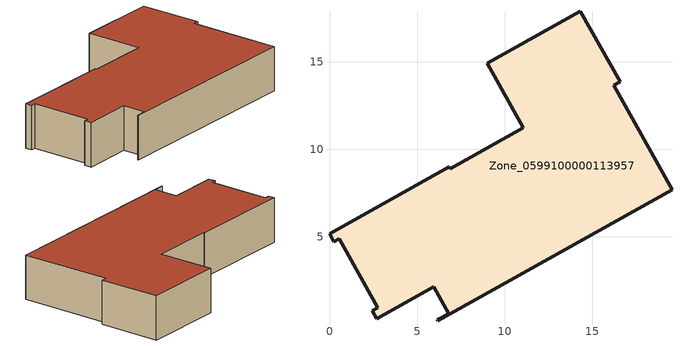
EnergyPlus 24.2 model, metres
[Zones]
Zone_0599100000113957
 floor ground (C_G): 0.56,4.9 0.25,4.73 0,5.18 6.83,8.99 6.88,8.9 11.06,11.24 9.01,14.92 14.33,17.89 16.59,13.86 16.23,13.66 19.55,7.69 6.19,0.2 6.16,0.26 6.81,0.62 5.95,2.15 2.71,0.32 2.45,0.78 2.76,0.95 z0
 wall outside (C_F): 9.01,14.92 11.06,11.24 6.88,8.9 6.83,8.99 0,5.18 0.25,4.73 0.56,4.9 2.76,0.95 2.45,0.78 2.71,0.32 5.95,2.15 6.81,0.62 6.16,0.26 6.19,0.2 19.55,7.69 16.23,13.66 16.59,13.86 14.33,17.89 9.01,14.92 z0:3.26
 roof outside (C_R): 2.71,0.32 5.95,2.15 6.81,0.62 6.16,0.26 6.19,0.2 19.55,7.69 16.23,13.66 16.59,13.86 14.33,17.89 9.01,14.92 11.06,11.24 6.88,8.9 6.83,8.99 0,5.18 0.25,4.73 0.56,4.9 2.76,0.95 2.45,0.78 z3.26
[BUILDING]
Pand.0599100000113957: North Axis=0; Terrain=City; Loads Convergence Tolerance Value=0.04; Temperature Convergence Tolerance Value=0.4; Solar Distribution=FullExterior; Maximum Number of Warmup Days=25; Minimum Number of Warmup Days=1
[Site:Location]
Rotterdam.The.Hague.AP_ZH_NLD Design_Conditions: Latitude=51.96; Longitude=4.45; Time Zone=1; Elevation=-4.5
[SITE:GROUNDTEMPERATURE:BUILDINGSURFACE]
18, 18, 18, 18, 18, 18, 18, 18, 18, 18, 18, 18
[MATERIAL] Thermal Absorptance=0.9; Solar Absorptance=0.7; Visible Absorptance=0.7
Name | Roughness | Thickness | Conductivity | Density | Specific Heat
G.D.1965 | MediumSmooth | 0.15 | 1 | 540 | 1210
F.D.1965 | Rough | 0.3 | 0.857143 | 1920 | 840
R.D.1965 | MediumRough | 0.2 | 0.08 | 1500 | 1000
[CONSTRUCTION]
C_G: G.D.1965
C_F: F.D.1965
C_R: R.D.1965
[ZONE]
Zone_0599100000113957: Type=1; Multiplier=1; Ceiling Height=Autocalculate; Volume=Autocalculate; Floor Area=autocalculate; Part of Total Floor Area=Yes
[ZONEINFILTRATION:DESIGNFLOWRATE]
Infil_Zone_0599100000113957: Zone or ZoneList or Space or SpaceList=Zone_0599100000113957; Schedule=AlwaysOn; Design Flow Rate Calculation Method=Flow/Area; Flow Rate per Floor Area=0.0042; Constant Term Coefficient=1; Temperature Term Coefficient=0; Velocity Term Coefficient=0; Velocity Squared Term Coefficient=0
[HVACTEMPLATE:ZONE:IDEALLOADSAIRSYSTEM]
Zone_0599100000113957: Maximum Heating Supply Air Temperature=50; Minimum Cooling Supply Air Temperature=13; Maximum Heating Supply Air Humidity Ratio=0.0156; Minimum Cooling Supply Air Humidity Ratio=0.0077; Heating Limit=NoLimit; Cooling Limit=NoLimit; Dehumidification Control Type=ConstantSensibleHeatRatio; Cooling Sensible Heat Ratio=0.7; Dehumidification Setpoint=60; Humidification Control Type=None; Humidification Setpoint=30; Outdoor Air Method=None; Outdoor Air Flow Rate per Person=0.00944; Outdoor Air Flow Rate per Zone Floor Area=0; Outdoor Air Flow Rate per Zone=0; Demand Controlled Ventilation Type=None; Outdoor Air Economizer Type=NoEconomizer; Heat Recovery Type=None; Sensible Heat Recovery Effectiveness=0.7; Latent Heat Recovery Effectiveness=0.65
[ZONECONTROL:THERMOSTAT]
ThermostatControl_Zone_0599100000113957: Zone or ZoneList=Zone_0599100000113957; Control Type Schedule=DualSetpointControlType; Control 1=Thermostat_Zone_0599100000113957; Temperature Difference Between Cutout And Setpoint=0
[THERMOSTATSETPOINT:DUALSETPOINT]
Thermostat_Zone_0599100000113957: Heating Setpoint Temperature Schedule=HeatingSetpoint_Zone_0599100000113957; Cooling Setpoint Temperature Schedule=CoolingSetpoint_Zone_0599100000113957
[SCHEDULE:COMPACT]
HeatingSetpoint_Zone_0599100000113957: Through: 12/31, For: AllDays, Until: 24:00, 21
CoolingSetpoint_Zone_0599100000113957: Through: 12/31, For: AllDays, Until: 24:00, 24
DualSetpointControlType: Through: 12/31, For: AllDays, Until: 24:00, 4
AlwaysOn: Through: 12/31, For: AllDays, Until: 24:00, 1
